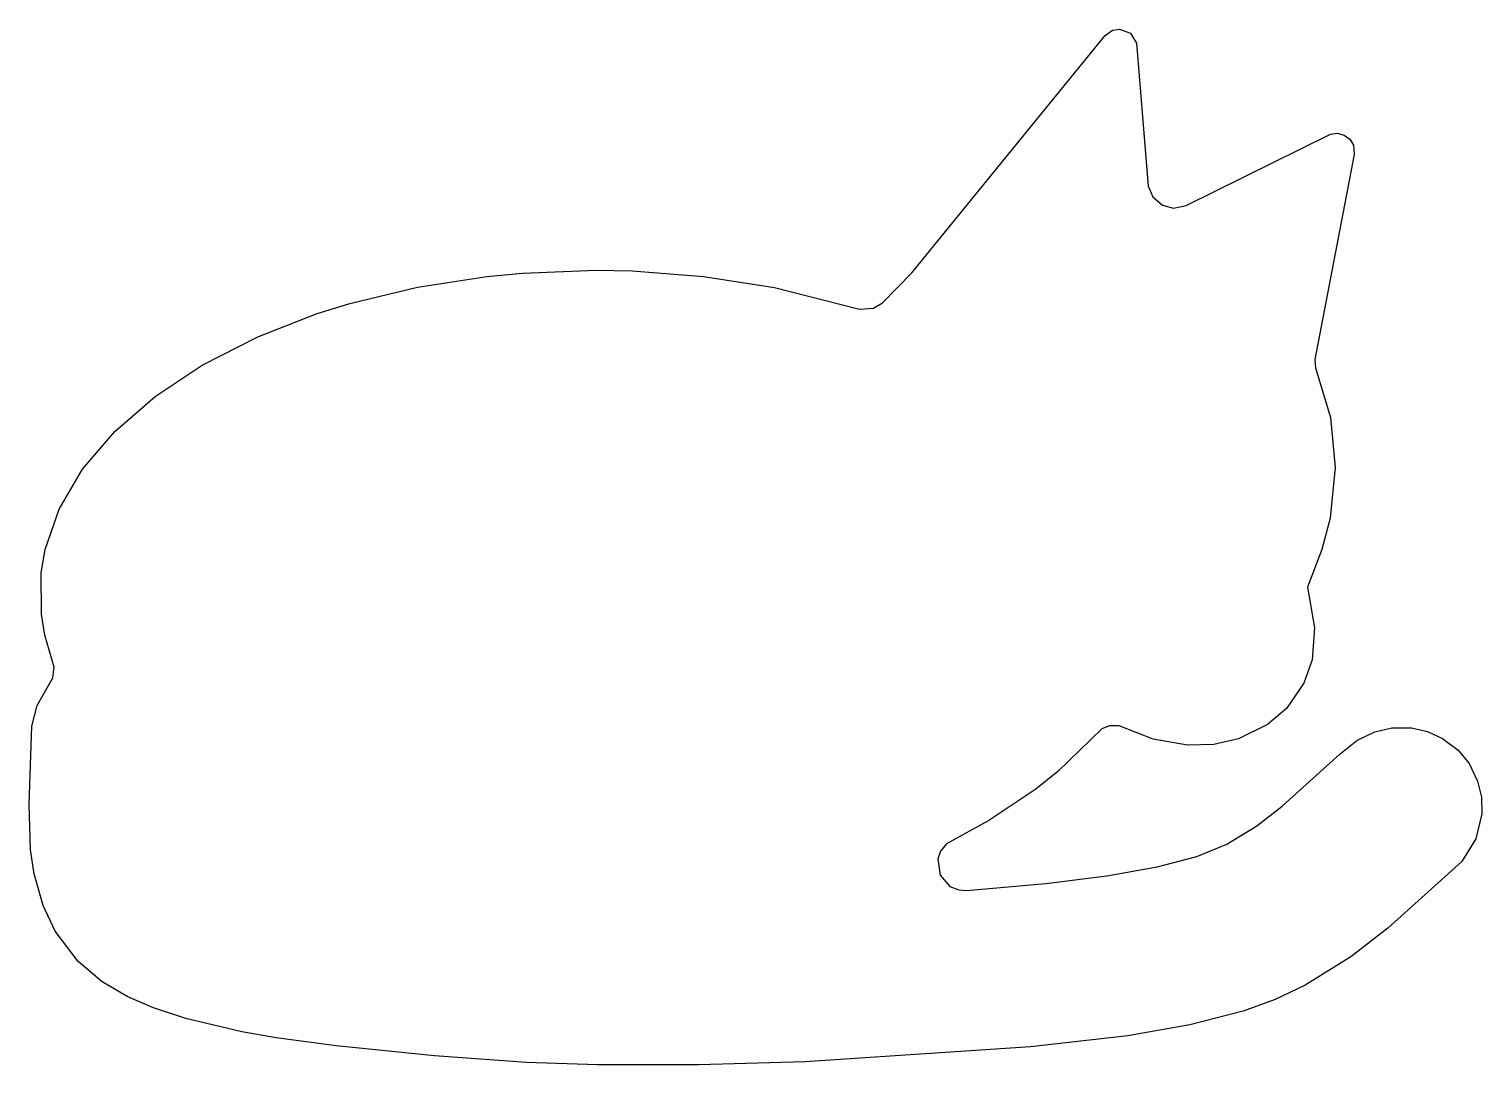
# Model space of a CAD drawing. Extents: x 0 to 3, y 0 to 2.14.
import ezdxf

# ---------------------------------------------------------------- set-up
doc = ezdxf.new("R2010")
doc.units = 0

msp = doc.modelspace()

# ---------------------------------------------------------------- linework, layer by layer
msp.add_lwpolyline([(0.017, 0.7423), (0.0494, 0.7994), (0.0518, 0.8212), (0.0329, 0.8874), (0.0255, 0.9308), (0.0252, 1.0158), (0.0334, 1.0642), (0.0622, 1.1475), (0.1104, 1.2299), (0.1768, 1.3079), (0.2601, 1.3803), (0.3576, 1.4449), (0.4726, 1.5035), (0.5952, 1.5511), (0.6622, 1.5719), (0.8019, 1.6055), (0.945, 1.6277), (1.0197, 1.6349), (1.1704, 1.6406), (1.2454, 1.6392), (1.3924, 1.6279), (1.5391, 1.6051), (1.7149, 1.5605), (1.7436, 1.5626), (1.7624, 1.5736), (1.8229, 1.6355), (2.2217, 2.1251), (2.2374, 2.1363), (2.2518, 2.1387), (2.2742, 2.1301), (2.2866, 2.1095), (2.311, 1.8142), (2.3204, 1.7923), (2.3402, 1.7752), (2.3633, 1.7692), (2.3895, 1.7746), (2.6876, 1.9217), (2.7019, 1.9236), (2.7158, 1.9199), (2.7273, 1.9111), (2.7345, 1.8987), (2.7359, 1.8797), (2.6548, 1.4566), (2.6563, 1.439), (2.6871, 1.3366), (2.6972, 1.2334), (2.6867, 1.1291), (2.6692, 1.064), (2.6401, 0.9863), (2.6545, 0.9027), (2.6493, 0.8367), (2.6323, 0.7884), (2.5965, 0.7362), (2.5572, 0.7027), (2.4974, 0.6734), (2.4461, 0.6618), (2.392, 0.6601), (2.3208, 0.6728), (2.2507, 0.6999), (2.2311, 0.6998), (2.2149, 0.6942), (2.1241, 0.606), (2.079, 0.5694), (1.9815, 0.5047), (1.8942, 0.4567), (1.8822, 0.4414), (1.8767, 0.4254), (1.881, 0.392), (1.9016, 0.3686), (1.9196, 0.3613), (1.936, 0.3602), (2.0997, 0.3746), (2.2254, 0.3904), (2.3296, 0.409), (2.4112, 0.43), (2.473, 0.4556), (2.5351, 0.4935), (2.5875, 0.5341), (2.707, 0.6425), (2.7418, 0.6695), (2.7791, 0.688), (2.8138, 0.6961), (2.8543, 0.6961), (2.8873, 0.6886), (2.9186, 0.6743), (2.9506, 0.6497), (2.9733, 0.6221), (2.9911, 0.5859), (2.999, 0.553), (3, 0.5186), (2.9877, 0.467), (2.9582, 0.4201), (2.8056, 0.2826), (2.7296, 0.2233), (2.6352, 0.1647), (2.5731, 0.135), (2.5073, 0.1113), (2.3965, 0.0829), (2.2689, 0.0604), (2.0679, 0.0371), (1.6023, 0.0066), (1.383, 0), (1.1737, 0.0001), (1.0273, 0.0049), (0.8373, 0.0189), (0.6344, 0.0392), (0.5102, 0.0561), (0.4395, 0.0684), (0.324, 0.0957), (0.2571, 0.1179), (0.2042, 0.1408), (0.1511, 0.1715), (0.1011, 0.2139), (0.054, 0.2765), (0.0293, 0.3293), (0.0107, 0.3943), (0.0032, 0.4441), (0, 0.5382), (0.0057, 0.6991)], close=True)

doc.saveas('drawing.dxf')
